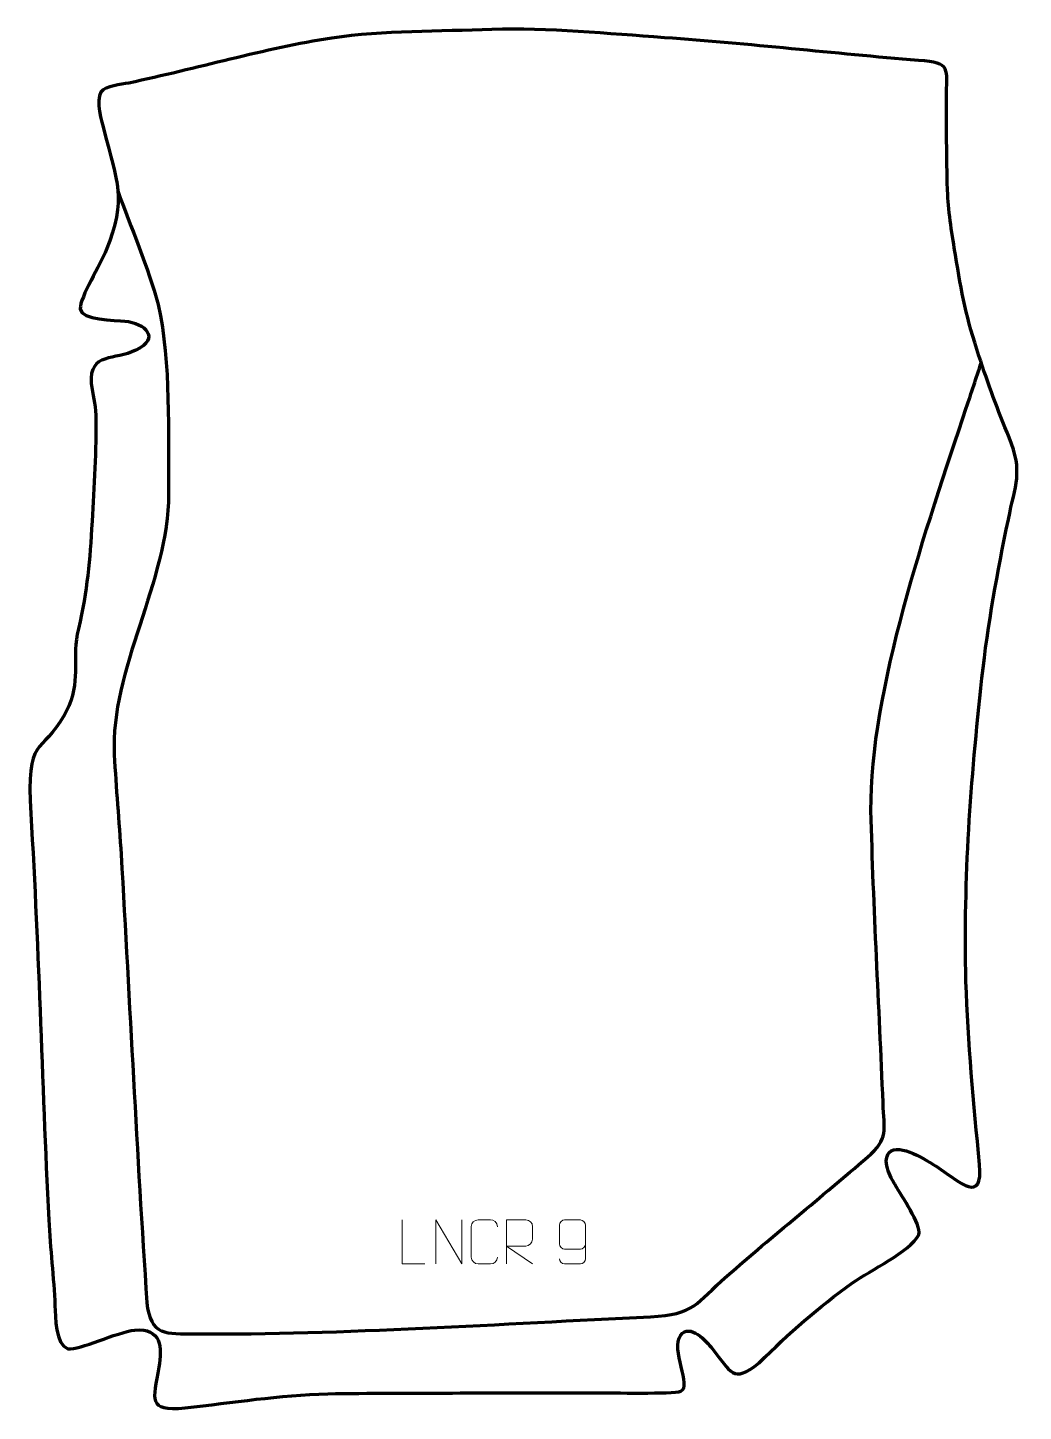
# Model space of a CAD drawing. Header units: millimetres. Extents: x -759 to -195, y 213 to 997.
import ezdxf

# ---------------------------------------------------------------- set-up
doc = ezdxf.new("R2010")
doc.units = ezdxf.units.MM
doc.header["$MEASUREMENT"] = 0
doc.layers.add('layer 1', color=7, linetype='Continuous', plot=False)
doc.layers.add('layer 2', color=7, linetype='Continuous')
doc.layers.add('layer 3', color=7, linetype='Continuous')

msp = doc.modelspace()

# ---------------------------------------------------------------- linework, layer by layer
at = {"layer": 'layer 1', "color": 250, "lineweight": 9}
for points, knots in [([(-533.8674, 296.6282), (-533.8674, 296.6282), (-546.8165, 296.6282), (-546.8165, 296.6282), (-546.8165, 296.6282), (-546.8165, 296.6282), (-546.8165, 321.5818), (-546.8165, 321.5818)], [0, 0, 0, 0, 0.33333333, 0.33333333, 0.33333333, 0.33333333, 1, 1, 1, 1]), ([(-527.6693, 296.6283), (-527.6693, 296.6283), (-527.6693, 321.5818), (-527.6693, 321.5818), (-527.6693, 321.5818), (-527.6693, 321.5818), (-513.0145, 296.6283), (-513.0145, 296.6283), (-513.0145, 296.6283), (-513.0145, 296.6283), (-513.0145, 321.5818), (-513.0145, 321.5818)], [0, 0, 0, 0, 0.25, 0.25, 0.25, 0.25, 0.5, 0.5, 0.5, 0.5, 1, 1, 1, 1]), ([(-492.8237, 300.4678), (-492.9635, 298.1444), (-494.6407, 296.6648), (-496.7884, 296.654), (-496.7884, 296.654), (-499.1203, 296.6544), (-501.4522, 296.6544), (-503.7837, 296.654), (-503.7837, 296.654), (-505.7087, 296.5486), (-507.6808, 298.4331), (-507.6696, 300.4504), (-507.6696, 300.4504), (-507.6692, 306.2205), (-507.6692, 311.9902), (-507.6696, 317.7595), (-507.6696, 317.7595), (-507.6654, 319.8976), (-505.9187, 321.6168), (-503.7663, 321.6033), (-503.7663, 321.6033), (-501.4406, 321.6033), (-499.1145, 321.6033), (-496.7884, 321.6033), (-496.7884, 321.6033), (-494.8418, 321.6388), (-492.8504, 320.1473), (-492.8237, 317.7097)], [0, 0, 0, 0, 0.125, 0.125, 0.125, 0.125, 0.25, 0.25, 0.25, 0.25, 0.375, 0.375, 0.375, 0.375, 0.5, 0.5, 0.5, 0.5, 0.625, 0.625, 0.625, 0.625, 0.75, 0.75, 0.75, 0.75, 1, 1, 1, 1]), ([(-487.5787, 296.6501), (-487.5787, 296.6501), (-487.5787, 321.6036), (-487.5787, 321.6036), (-487.5787, 321.6036), (-483.9839, 321.6036), (-480.3884, 321.6036), (-476.7932, 321.6036), (-476.7932, 321.6036), (-474.4679, 321.5659), (-472.9106, 320.0759), (-472.9147, 317.7095), (-472.9147, 317.7095), (-472.9151, 315.674), (-472.9151, 312.6146), (-472.9147, 310.5786), (-472.9147, 310.5786), (-472.9212, 308.7031), (-474.7335, 306.7613), (-476.743, 306.7422), (-476.743, 306.7422), (-476.743, 306.7422), (-487.5787, 306.7422), (-487.5787, 306.7422), (-487.5787, 306.7422), (-487.5787, 306.7422), (-472.924, 296.6501), (-472.924, 296.6501)], [0, 0, 0, 0, 0.125, 0.125, 0.125, 0.125, 0.25, 0.25, 0.25, 0.25, 0.375, 0.375, 0.375, 0.375, 0.5, 0.5, 0.5, 0.5, 0.625, 0.625, 0.625, 0.625, 0.75, 0.75, 0.75, 0.75, 1, 1, 1, 1]), ([(-457.6766, 299.5861), (-457.6525, 298.2466), (-456.2963, 296.5933), (-454.7244, 296.6277), (-454.7244, 296.6277), (-451.7396, 296.628), (-448.7544, 296.628), (-445.769, 296.6277), (-445.769, 296.6277), (-444.5499, 296.6127), (-442.8217, 298.0503), (-442.8167, 299.5861), (-442.8167, 299.5861), (-442.817, 305.9465), (-442.817, 312.3073), (-442.8167, 318.6681), (-442.8167, 318.6681), (-442.8214, 319.831), (-444.5499, 321.6021), (-445.769, 321.6265), (-445.769, 321.6265), (-448.7544, 321.6262), (-451.7396, 321.6262), (-454.7244, 321.6265), (-454.7244, 321.6265), (-456.0025, 321.5827), (-457.6722, 319.9682), (-457.6766, 318.6681), (-457.6766, 318.6681), (-457.6766, 315.0847), (-457.6766, 311.5017), (-457.6766, 307.9189), (-457.6766, 307.9189), (-457.6381, 306.4407), (-456.0554, 305.0078), (-454.7244, 305.0099), (-454.7244, 305.0099), (-451.7396, 305.0096), (-448.7544, 305.0096), (-445.769, 305.0099), (-445.769, 305.0099), (-444.4395, 305.0049), (-442.7965, 306.5121), (-442.8382, 307.9407)], [0, 0, 0, 0, 0.08333333, 0.08333333, 0.08333333, 0.08333333, 0.16666667, 0.16666667, 0.16666667, 0.16666667, 0.25, 0.25, 0.25, 0.25, 0.33333333, 0.33333333, 0.33333333, 0.33333333, 0.41666667, 0.41666667, 0.41666667, 0.41666667, 0.5, 0.5, 0.5, 0.5, 0.58333333, 0.58333333, 0.58333333, 0.58333333, 0.66666667, 0.66666667, 0.66666667, 0.66666667, 0.75, 0.75, 0.75, 0.75, 0.83333333, 0.83333333, 0.83333333, 0.83333333, 1, 1, 1, 1])]:
    msp.add_open_spline(points, degree=3, knots=knots, dxfattribs=at)
at = {"layer": 'layer 2', "color": 142, "lineweight": 158}
msp.add_open_spline([(-707.9036, 904.7186), (-700.5246, 884.2255), (-690.6414, 861.0118), (-685.0543, 840.3159), (-685.0543, 840.3159), (-677.5859, 806.845), (-679.6614, 767.3438), (-679.1587, 732.8708), (-679.1587, 732.8708), (-679.2022, 683.6247), (-712.3818, 632.9329), (-709.9181, 585.1671), (-709.9181, 585.1671), (-708.9528, 566.4523), (-707.1887, 547.4627), (-706.0769, 528.635), (-706.0769, 528.635), (-701.1326, 444.1037), (-697.1732, 359.2207), (-691.425, 274.7797), (-691.425, 274.7797), (-689.6798, 255.8316), (-680.4485, 257.0563), (-663.9659, 256.9616), (-663.9659, 256.9616), (-580.3572, 256.481), (-489.9949, 262.8089), (-406.1506, 266.6974), (-406.1506, 266.6974), (-380.929, 267.8671), (-380.5981, 274.0486), (-362.6955, 289.7954), (-362.6955, 289.7954), (-336.5148, 312.7309), (-309.4175, 334.4278), (-283.1352, 357.1255), (-283.1352, 357.1255), (-270.8028, 367.7758), (-273.6917, 372.4917), (-274.2867, 387.8757), (-274.2867, 387.8757), (-276.4428, 443.0013), (-279.7886, 498.44), (-281.1247, 553.5389), (-281.1247, 553.5389), (-281.8301, 620.9513), (-249.1995, 715.3347), (-227.1361, 781.6869), (-227.1361, 781.6869), (-224.3048, 790.2188), (-221.4731, 798.7505), (-218.6415, 807.2823)], degree=3, knots=[0, 0, 0, 0, 0.07142857, 0.07142857, 0.07142857, 0.07142857, 0.14285714, 0.14285714, 0.14285714, 0.14285714, 0.21428571, 0.21428571, 0.21428571, 0.21428571, 0.28571429, 0.28571429, 0.28571429, 0.28571429, 0.35714286, 0.35714286, 0.35714286, 0.35714286, 0.42857143, 0.42857143, 0.42857143, 0.42857143, 0.5, 0.5, 0.5, 0.5, 0.57142857, 0.57142857, 0.57142857, 0.57142857, 0.64285714, 0.64285714, 0.64285714, 0.64285714, 0.71428571, 0.71428571, 0.71428571, 0.71428571, 0.78571429, 0.78571429, 0.78571429, 0.78571429, 0.85714286, 0.85714286, 0.85714286, 0.85714286, 1, 1, 1, 1], dxfattribs=at)
at = {"layer": 'layer 3', "color": 242, "lineweight": 158}
msp.add_open_spline([(-701.6716, 965.8317), (-663.6805, 973.8589), (-624.7069, 985.3129), (-586.6047, 991.3337), (-586.6047, 991.3337), (-557.0314, 995.6304), (-525.8251, 994.9768), (-495.8929, 996.1519), (-495.8929, 996.1519), (-464.2468, 997.1963), (-429.8802, 993.7138), (-398.1028, 991.5295), (-398.1028, 991.5295), (-350.0579, 988.1659), (-302.2225, 982.5203), (-254.1986, 978.6405), (-254.1986, 978.6405), (-235.1299, 977.1), (-238.3851, 974.8716), (-238.3455, 956.3999), (-238.3455, 956.3999), (-238.2888, 938.7157), (-238.3009, 920.0371), (-237.6558, 902.418), (-237.6558, 902.418), (-237.3028, 892.7766), (-234.8549, 878.4193), (-233.283, 868.5428), (-233.283, 868.5428), (-229.8348, 846.9454), (-226.8502, 832.0791), (-219.937, 811.1727), (-219.937, 811.1727), (-214.5967, 795.0294), (-209.4071, 780.6046), (-202.8064, 764.9057), (-202.8064, 764.9057), (-194.8021, 745.2112), (-199.3189, 738.1894), (-203.2872, 718.5733), (-203.2872, 718.5733), (-209.5404, 687.7948), (-214.8405, 659.8085), (-218.2585, 628.4774), (-218.2585, 628.4774), (-224.6712, 569.5604), (-228.7112, 516.0919), (-227.3163, 456.6701), (-227.3163, 456.6701), (-226.2672, 422.4319), (-222.8296, 387.2121), (-219.6408, 353.0619), (-219.6408, 353.0619), (-217.5086, 330.2264), (-230.899, 343.1404), (-241.64, 350.217), (-241.64, 350.217), (-247.6974, 354.208), (-262.2814, 364.2911), (-269.6854, 360.6823), (-269.6854, 360.6823), (-276.0018, 355.6867), (-270.0398, 346.0801), (-267.0521, 340.7795), (-267.0521, 340.7795), (-263.8473, 335.0937), (-252.6015, 319.2965), (-254.0284, 313.153), (-254.0284, 313.153), (-259.1014, 303.555), (-281.5032, 292.918), (-291.5098, 285.8981), (-291.5098, 285.8981), (-311.3872, 271.6604), (-327.2412, 257.7116), (-344.5786, 240.5469), (-344.5786, 240.5469), (-359.444, 228.3134), (-360.541, 235.7253), (-371.0103, 248.5771), (-371.0103, 248.5771), (-374.4552, 252.806), (-383.588, 263.3307), (-389.009, 256.1549), (-389.009, 256.1549), (-394.9511, 248.2894), (-382.1164, 227.127), (-388.9451, 224.4735), (-388.9451, 224.4735), (-393.1979, 222.821), (-428.8342, 223.6556), (-437.1145, 223.6397), (-437.1145, 223.6397), (-440.6175, 223.6329), (-444.1201, 223.6213), (-447.6231, 223.6036), (-447.6231, 223.6036), (-494.6579, 223.3352), (-541.9038, 223.7137), (-588.899, 223.0611), (-588.899, 223.0611), (-616.5282, 222.2296), (-642.523, 218.1576), (-669.8256, 214.9976), (-669.8256, 214.9976), (-691.5915, 213.094), (-687.7389, 219.3694), (-684.665, 238.0495), (-684.665, 238.0495), (-682.7894, 249.4476), (-683.2495, 260.3719), (-698.2149, 259.1451), (-698.2149, 259.1451), (-708.5256, 257.9347), (-729.6548, 247.7068), (-736.1427, 248.5466), (-736.1427, 248.5466), (-743.3742, 250.6926), (-743.2719, 266.8538), (-743.5364, 272.9361), (-743.5364, 272.9361), (-744.2354, 289.01), (-746.1568, 305.3517), (-747.0174, 321.6438), (-747.0174, 321.6438), (-751.0149, 400.8765), (-752.7069, 480.0078), (-757.6694, 559.2358), (-757.6694, 559.2358), (-758.9922, 597.8748), (-749.2463, 584.5314), (-735.6152, 612.6646), (-735.6152, 612.6646), (-729.0099, 629.8561), (-734.1673, 639.7335), (-730.2649, 656.5137), (-730.2649, 656.5137), (-725.1002, 678.869), (-723.801, 694.6894), (-722.4905, 717.4615), (-722.4905, 717.4615), (-721.4057, 736.8456), (-719.9772, 758.2424), (-720.3674, 777.547), (-720.3674, 777.547), (-720.7428, 784.2524), (-722.0277, 789.1799), (-723.0608, 795.6382), (-723.0608, 795.6382), (-724.1202, 813.2481), (-709.5251, 808.5575), (-697.7006, 814.3807), (-697.7006, 814.3807), (-683.3258, 821.4599), (-692.673, 829.774), (-703.8724, 830.892), (-703.8724, 830.892), (-709.0105, 831.4048), (-729.0393, 831.3046), (-729.2351, 837.8751), (-729.2351, 837.8751), (-729.4244, 844.226), (-717.5715, 863.4114), (-714.4757, 871.1475), (-714.4757, 871.1475), (-702.8776, 900.1311), (-708.2454, 910.0536), (-715.6552, 938.5771), (-715.6552, 938.5771), (-717.1071, 944.2146), (-720.5801, 955.4846), (-717.5251, 960.6976), (-717.5251, 960.6976), (-714.586, 964.3032), (-706.1033, 965.0716), (-701.6716, 965.8317)], degree=3, knots=[0, 0, 0, 0, 0.02222222, 0.02222222, 0.02222222, 0.02222222, 0.04444444, 0.04444444, 0.04444444, 0.04444444, 0.06666667, 0.06666667, 0.06666667, 0.06666667, 0.08888889, 0.08888889, 0.08888889, 0.08888889, 0.11111111, 0.11111111, 0.11111111, 0.11111111, 0.13333333, 0.13333333, 0.13333333, 0.13333333, 0.15555556, 0.15555556, 0.15555556, 0.15555556, 0.17777778, 0.17777778, 0.17777778, 0.17777778, 0.2, 0.2, 0.2, 0.2, 0.22222222, 0.22222222, 0.22222222, 0.22222222, 0.24444444, 0.24444444, 0.24444444, 0.24444444, 0.26666667, 0.26666667, 0.26666667, 0.26666667, 0.28888889, 0.28888889, 0.28888889, 0.28888889, 0.31111111, 0.31111111, 0.31111111, 0.31111111, 0.33333333, 0.33333333, 0.33333333, 0.33333333, 0.35555556, 0.35555556, 0.35555556, 0.35555556, 0.37777778, 0.37777778, 0.37777778, 0.37777778, 0.4, 0.4, 0.4, 0.4, 0.42222222, 0.42222222, 0.42222222, 0.42222222, 0.44444444, 0.44444444, 0.44444444, 0.44444444, 0.46666667, 0.46666667, 0.46666667, 0.46666667, 0.48888889, 0.48888889, 0.48888889, 0.48888889, 0.51111111, 0.51111111, 0.51111111, 0.51111111, 0.53333333, 0.53333333, 0.53333333, 0.53333333, 0.55555556, 0.55555556, 0.55555556, 0.55555556, 0.57777778, 0.57777778, 0.57777778, 0.57777778, 0.6, 0.6, 0.6, 0.6, 0.62222222, 0.62222222, 0.62222222, 0.62222222, 0.64444444, 0.64444444, 0.64444444, 0.64444444, 0.66666667, 0.66666667, 0.66666667, 0.66666667, 0.68888889, 0.68888889, 0.68888889, 0.68888889, 0.71111111, 0.71111111, 0.71111111, 0.71111111, 0.73333333, 0.73333333, 0.73333333, 0.73333333, 0.75555556, 0.75555556, 0.75555556, 0.75555556, 0.77777778, 0.77777778, 0.77777778, 0.77777778, 0.8, 0.8, 0.8, 0.8, 0.82222222, 0.82222222, 0.82222222, 0.82222222, 0.84444444, 0.84444444, 0.84444444, 0.84444444, 0.86666667, 0.86666667, 0.86666667, 0.86666667, 0.88888889, 0.88888889, 0.88888889, 0.88888889, 0.91111111, 0.91111111, 0.91111111, 0.91111111, 0.93333333, 0.93333333, 0.93333333, 0.93333333, 0.95555556, 0.95555556, 0.95555556, 0.95555556, 1, 1, 1, 1], dxfattribs=at)

doc.saveas('drawing.dxf')
